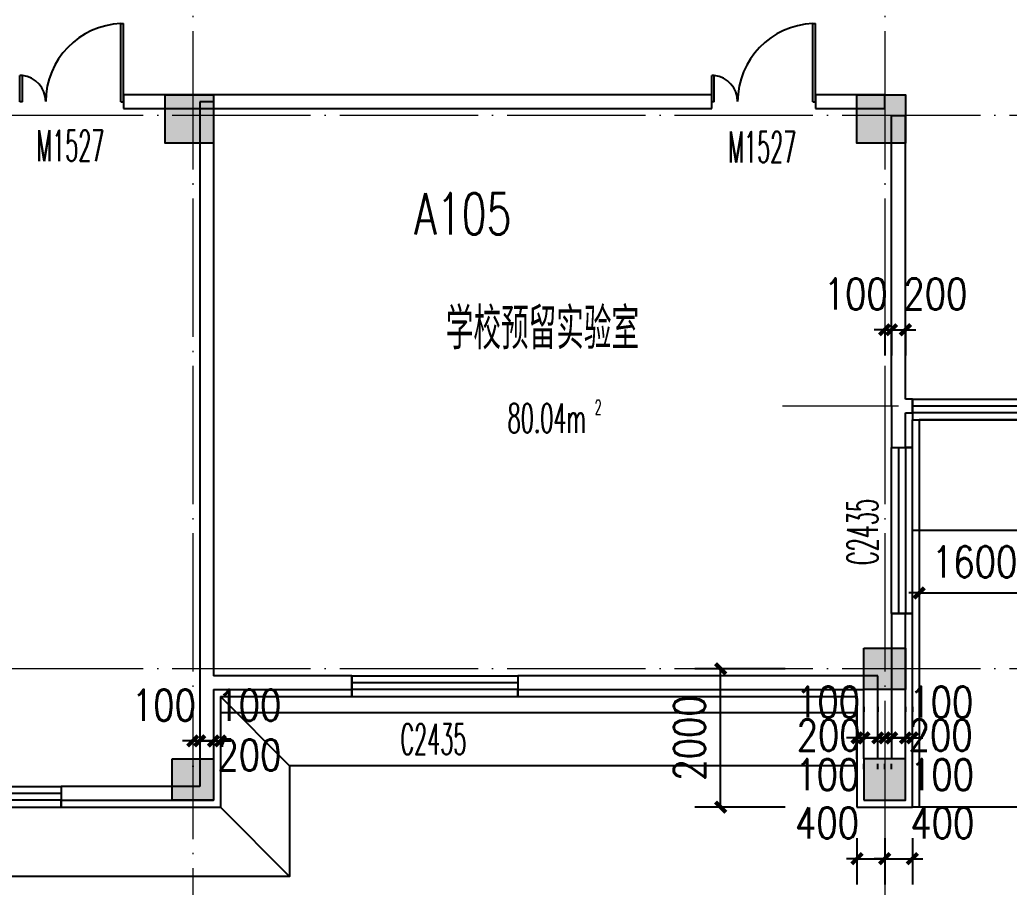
# Model space of a CAD drawing. Extents: x 1417642 to 3570900, y 124798 to 1191112.
# Drawn here: x 1464979 to 1479279, y 647376 to 659917 of the extents above; entities that cross this region are included whole.
import ezdxf

# ---------------------------------------------------------------- set-up
doc = ezdxf.new("R2010")
doc.units = 0
doc.header["$LTSCALE"] = 1000
doc.header["$MEASUREMENT"] = 0
doc.linetypes.add('DOTE', pattern=[2.4200000000000004, 2, -0.2, 0.02, -0.2])
doc.layers.get('0').update_dxf_attribs({"linetype": 'CONTINUOUS'})
doc.layers.get('Defpoints').update_dxf_attribs({"linetype": 'CONTINUOUS'})
for name, color, linetype in [('colu', 2, 'CONTINUOUS'), ('COLUMN', 9, 'CONTINUOUS'), ('DIM_SYMB', 3, 'CONTINUOUS'), ('DOTE', 1, 'DOTE'), ('PUB_DIM', 3, 'CONTINUOUS'), ('PUB_HATCH', 8, 'CONTINUOUS'), ('PUB_TEXT', 40, 'CONTINUOUS'), ('SPACE', 7, 'CONTINUOUS'), ('STAIR', 2, 'CONTINUOUS'), ('SURFACE', 6, 'CONTINUOUS'), ('tiaozheng', 20, 'CONTINUOUS'), ('WALL', 4, 'CONTINUOUS'), ('WINDOW', 2, 'CONTINUOUS'), ('WINDOW_TEXT', 7, 'CONTINUOUS'), ('屋面轮廓', 101, 'CONTINUOUS'), ('柱填充 @ 1', 8, 'CONTINUOUS'), ('立面造型', 40, 'CONTINUOUS')]:
    doc.layers.add(name, color=color, linetype=linetype)
doc.styles.add('_TCH_SPACE', font='ROMANS', dxfattribs={"width": 0.7, "height": 5, "bigfont": 'Z'})
doc.styles.add('_TCH_WINDOW', font='ROMANS.shx', dxfattribs={"width": 0.7, "height": 400, "bigfont": 'Z.shx'})
doc.styles.add('DIM_FONT', font='SIMPLEX.shx', dxfattribs={"width": 0.8})
doc.styles.add('Z', font='ROMANS', dxfattribs={"width": 0.7, "bigfont": 'Z'})
doc.dimstyles.new('DIMN150', dxfattribs={"dimscale": 1.5, "dimtxt": 300, "dimasz": 100, "dimexe": 250, "dimexo": 300, "dimgap": 150, "dimtad": 1, "dimdec": 0, "dimzin": 0, "dimdsep": 46, "dimtxsty": 'DIM_FONT', "dimblk": 'ARCHTICK', "dimcen": 0.09, "dimdle": 1.5, "dimclrt": 7, "dimazin": 2, "dimtfac": 1, "dimtdec": 0, "dimtix": 1, "dimtmove": 2, "dimatfit": 3, "dimldrblk": 'ARCHTICK', "dimfxl": 1, "dimtolj": 1, "dimtzin": 0, "dimarcsym": 0})

# ---------------------------------------------------------------- blocks, each defined once
blk = doc.blocks.new('1')
at = {"layer": '柱填充 @ 1', "ltscale": 1000}
for points in [[(1431297.919007673, 695333.6895076951), (1431997.919007673, 695333.6895076951), (1431997.919007673, 694633.6895076951), (1431297.919007673, 694633.6895076951)], [(1441297.919007675, 695333.6895077024), (1441997.919007675, 695333.6895077024), (1441997.919007675, 694633.6895077024), (1441297.919007675, 694633.6895077024)], [(1441397.91900768, 687333.6895076982), (1441997.91900768, 687333.6895076982), (1441997.91900768, 686733.6895076982), (1441397.91900768, 686733.6895076982)], [(1431397.919007682, 685733.6895076982), (1431997.919007682, 685733.6895076982), (1431997.919007682, 685133.6895076982), (1431397.919007682, 685133.6895076982)]]:
    blk.add_hatch(color=256, dxfattribs=at).paths.add_polyline_path(points)
at = {"layer": 'colu', "ltscale": 1000}
for points in [[(1431297.919007673, 695333.6895076951), (1431997.919007673, 695333.6895076951), (1431997.919007673, 694633.6895076951), (1431297.919007673, 694633.6895076951)], [(1441297.919007675, 695333.6895077024), (1441997.919007675, 695333.6895077024), (1441997.919007675, 694633.6895077024), (1441297.919007675, 694633.6895077024)], [(1441397.91900768, 687333.6895076982), (1441997.91900768, 687333.6895076982), (1441997.91900768, 686733.6895076982), (1441397.91900768, 686733.6895076982)], [(1431397.919007682, 685733.6895076982), (1431997.919007682, 685733.6895076982), (1431997.919007682, 685133.6895076982), (1431397.919007682, 685133.6895076982)]]:
    blk.add_lwpolyline(points, close=True, dxfattribs=at)
blk = doc.blocks.new('_ArchTick')
at = {"color": 0, "linetype": 'ByBlock', "const_width": 0.4}
blk.add_lwpolyline([(-0.5, -0.5), (0.5, 0.5)], dxfattribs=at)
blk = doc.blocks.new('*D3311')
at = {"layer": 'Defpoints', "color": 0}
for p in [(1477478.845907193, 649535.3051992524), (1477578.845907091, 649535.305199252), (1477578.845907091, 649535.3051992522)]:
    blk.add_point(p, dxfattribs=at)
at = {"layer": 'PUB_DIM', "color": 0, "lineweight": -2}
for p, q in [((1477578.845907091, 649985.305199252), (1477578.845907091, 649910.3051992522)), ((1477478.845907193, 649535.3051992522), (1477328.845907193, 649535.3051992522)), ((1477478.845907193, 649535.3051992522), (1477578.845907091, 649535.3051992522)), ((1477578.845907091, 649535.3051992522), (1477728.845907091, 649535.3051992522)), ((1477478.845907193, 649085.3051992524), (1477478.845907193, 649160.3051992522))]:
    blk.add_line(p, q, dxfattribs=at)
at = {"layer": 'PUB_DIM', "color": 0, "lineweight": -2, "xscale": 150, "yscale": 150, "zscale": 150}
blk.add_blockref('_ArchTick', (1477478.845907193, 649535.3051992522), dxfattribs=at)
at = {"layer": 'PUB_DIM', "color": 0, "lineweight": -2, "xscale": 150, "yscale": 150, "zscale": 150, "rotation": 180}
blk.add_blockref('_ArchTick', (1477578.845907091, 649535.3051992522), dxfattribs=at)
at = {"layer": 'PUB_DIM', "color": 7, "insert": (1478307.836657552, 649004.6311280006), "char_height": 450, "attachment_point": 5, "style": 'DIM_FONT'}
blk.add_mtext('\\A1;100', dxfattribs=at)
blk = doc.blocks.new('*D3312')
at = {"layer": 'Defpoints', "color": 0}
for p in [(1477578.845907091, 649535.305199252), (1477778.84590709, 649535.305199251), (1477778.84590709, 649535.3051992515)]:
    blk.add_point(p, dxfattribs=at)
at = {"layer": 'PUB_DIM', "color": 0, "lineweight": -2}
for p, q in [((1477778.84590709, 649985.305199251), (1477778.84590709, 649910.3051992515)), ((1477578.845907091, 649535.3051992515), (1477428.845907091, 649535.3051992515)), ((1477578.845907091, 649535.3051992515), (1477778.84590709, 649535.3051992515)), ((1477778.84590709, 649535.3051992515), (1477928.84590709, 649535.3051992515)), ((1477578.845907091, 649085.305199252), (1477578.845907091, 649160.3051992515))]:
    blk.add_line(p, q, dxfattribs=at)
at = {"layer": 'PUB_DIM', "color": 0, "lineweight": -2, "xscale": 150, "yscale": 150, "zscale": 150}
blk.add_blockref('_ArchTick', (1477578.845907091, 649535.3051992515), dxfattribs=at)
at = {"layer": 'PUB_DIM', "color": 0, "lineweight": -2, "xscale": 150, "yscale": 150, "zscale": 150, "rotation": 180}
blk.add_blockref('_ArchTick', (1477778.84590709, 649535.3051992515), dxfattribs=at)
at = {"layer": 'PUB_DIM', "color": 7, "insert": (1478287.917988969, 649575.105597828), "char_height": 450, "attachment_point": 5, "style": 'DIM_FONT'}
blk.add_mtext('\\A1;200', dxfattribs=at)
blk = doc.blocks.new('*D3313')
at = {"layer": 'Defpoints', "color": 0}
for p in [(1477778.84590709, 649535.305199251), (1477878.845907243, 649535.3051992506), (1477878.845907243, 649535.3051992508)]:
    blk.add_point(p, dxfattribs=at)
at = {"layer": 'PUB_DIM', "color": 0, "lineweight": -2}
for p, q in [((1477878.845907243, 649985.3051992506), (1477878.845907243, 649910.3051992508)), ((1477778.84590709, 649535.3051992508), (1477628.84590709, 649535.3051992508)), ((1477778.84590709, 649535.3051992508), (1477878.845907243, 649535.3051992508)), ((1477878.845907243, 649535.3051992508), (1478028.845907243, 649535.3051992508)), ((1477778.84590709, 649085.305199251), (1477778.84590709, 649160.3051992508))]:
    blk.add_line(p, q, dxfattribs=at)
at = {"layer": 'PUB_DIM', "color": 0, "lineweight": -2, "xscale": 150, "yscale": 150, "zscale": 150}
blk.add_blockref('_ArchTick', (1477778.84590709, 649535.3051992508), dxfattribs=at)
at = {"layer": 'PUB_DIM', "color": 0, "lineweight": -2, "xscale": 150, "yscale": 150, "zscale": 150, "rotation": 180}
blk.add_blockref('_ArchTick', (1477878.845907243, 649535.3051992508), dxfattribs=at)
at = {"layer": 'PUB_DIM', "color": 7, "insert": (1478296.595907243, 650052.8051992506), "char_height": 450, "attachment_point": 5, "style": 'DIM_FONT'}
blk.add_mtext('\\A1;100', dxfattribs=at)
blk = doc.blocks.new('*D3314')
at = {"layer": 'Defpoints', "color": 0}
for p in [(1477378.845907294, 649535.305199252), (1477478.845907193, 649535.3051992524), (1477478.845907193, 649535.3051992522)]:
    blk.add_point(p, dxfattribs=at)
at = {"layer": 'PUB_DIM', "color": 0, "lineweight": -2}
for p, q in [((1477378.845907294, 649985.305199252), (1477378.845907294, 649910.3051992522)), ((1477378.845907294, 649535.3051992522), (1477228.845907294, 649535.3051992522)), ((1477378.845907294, 649535.3051992522), (1477478.845907193, 649535.3051992522)), ((1477478.845907193, 649535.3051992522), (1477628.845907193, 649535.3051992522)), ((1477478.845907193, 649085.3051992524), (1477478.845907193, 649160.3051992522))]:
    blk.add_line(p, q, dxfattribs=at)
at = {"layer": 'PUB_DIM', "color": 0, "lineweight": -2, "xscale": 150, "yscale": 150, "zscale": 150}
blk.add_blockref('_ArchTick', (1477378.845907294, 649535.3051992522), dxfattribs=at)
at = {"layer": 'PUB_DIM', "color": 0, "lineweight": -2, "xscale": 150, "yscale": 150, "zscale": 150, "rotation": 180}
blk.add_blockref('_ArchTick', (1477478.845907193, 649535.3051992522), dxfattribs=at)
at = {"layer": 'PUB_DIM', "color": 7, "insert": (1476649.855156834, 649004.6311280006), "char_height": 450, "attachment_point": 5, "style": 'DIM_FONT'}
blk.add_mtext('\\A1;100', dxfattribs=at)
blk = doc.blocks.new('*D3315')
at = {"layer": 'Defpoints', "color": 0}
for p in [(1477178.845907296, 649535.305199251), (1477378.845907294, 649535.305199252), (1477378.845907294, 649535.3051992515)]:
    blk.add_point(p, dxfattribs=at)
at = {"layer": 'PUB_DIM', "color": 0, "lineweight": -2}
for p, q in [((1477178.845907296, 649985.305199251), (1477178.845907296, 649910.3051992515)), ((1477178.845907296, 649535.3051992515), (1477028.845907296, 649535.3051992515)), ((1477178.845907296, 649535.3051992515), (1477378.845907294, 649535.3051992515)), ((1477378.845907294, 649535.3051992515), (1477528.845907294, 649535.3051992515)), ((1477378.845907294, 649085.305199252), (1477378.845907294, 649160.3051992515))]:
    blk.add_line(p, q, dxfattribs=at)
at = {"layer": 'PUB_DIM', "color": 0, "lineweight": -2, "xscale": 150, "yscale": 150, "zscale": 150}
blk.add_blockref('_ArchTick', (1477178.845907296, 649535.3051992515), dxfattribs=at)
at = {"layer": 'PUB_DIM', "color": 0, "lineweight": -2, "xscale": 150, "yscale": 150, "zscale": 150, "rotation": 180}
blk.add_blockref('_ArchTick', (1477378.845907294, 649535.3051992515), dxfattribs=at)
at = {"layer": 'PUB_DIM', "color": 7, "insert": (1476669.773825416, 649575.105597828), "char_height": 450, "attachment_point": 5, "style": 'DIM_FONT'}
blk.add_mtext('\\A1;200', dxfattribs=at)
blk = doc.blocks.new('*D3316')
at = {"layer": 'Defpoints', "color": 0}
for p in [(1477078.845907142, 649535.3051992506), (1477178.845907296, 649535.305199251), (1477178.845907296, 649535.3051992508)]:
    blk.add_point(p, dxfattribs=at)
at = {"layer": 'PUB_DIM', "color": 0, "lineweight": -2}
for p, q in [((1477078.845907142, 649985.3051992506), (1477078.845907142, 649910.3051992508)), ((1477078.845907142, 649535.3051992508), (1476928.845907142, 649535.3051992508)), ((1477078.845907142, 649535.3051992508), (1477178.845907296, 649535.3051992508)), ((1477178.845907296, 649535.3051992508), (1477328.845907296, 649535.3051992508)), ((1477178.845907296, 649085.305199251), (1477178.845907296, 649160.3051992508))]:
    blk.add_line(p, q, dxfattribs=at)
at = {"layer": 'PUB_DIM', "color": 0, "lineweight": -2, "xscale": 150, "yscale": 150, "zscale": 150}
blk.add_blockref('_ArchTick', (1477078.845907142, 649535.3051992508), dxfattribs=at)
at = {"layer": 'PUB_DIM', "color": 0, "lineweight": -2, "xscale": 150, "yscale": 150, "zscale": 150, "rotation": 180}
blk.add_blockref('_ArchTick', (1477178.845907296, 649535.3051992508), dxfattribs=at)
at = {"layer": 'PUB_DIM', "color": 7, "insert": (1476661.095907142, 650052.8051992506), "char_height": 450, "attachment_point": 5, "style": 'DIM_FONT'}
blk.add_mtext('\\A1;100', dxfattribs=at)
blk = doc.blocks.new('*D3324')
at = {"layer": 'Defpoints', "color": 0}
for p in [(1467478.845907193, 649583.172907229), (1467578.845907215, 649583.172907228), (1467578.845907215, 649491.5605040474)]:
    blk.add_point(p, dxfattribs=at)
at = {"layer": 'PUB_DIM', "color": 0, "lineweight": -2}
for p, q in [((1467478.845907193, 649491.5605040474), (1467328.845907193, 649491.5605040474)), ((1467478.845907193, 649491.5605040474), (1467578.845907215, 649491.5605040474)), ((1467578.845907215, 649491.5605040474), (1467728.845907215, 649491.5605040474)), ((1467478.845907193, 649133.172907229), (1467478.845907193, 649116.5605040474)), ((1467578.845907215, 649133.172907228), (1467578.845907215, 649116.5605040474))]:
    blk.add_line(p, q, dxfattribs=at)
at = {"layer": 'PUB_DIM', "color": 0, "lineweight": -2, "xscale": 150, "yscale": 150, "zscale": 150}
blk.add_blockref('_ArchTick', (1467478.845907193, 649491.5605040474), dxfattribs=at)
at = {"layer": 'PUB_DIM', "color": 0, "lineweight": -2, "xscale": 150, "yscale": 150, "zscale": 150, "rotation": 180}
blk.add_blockref('_ArchTick', (1467578.845907215, 649491.5605040474), dxfattribs=at)
at = {"layer": 'PUB_DIM', "color": 7, "insert": (1467061.095907197, 650009.0605040523), "char_height": 450, "attachment_point": 5, "style": 'DIM_FONT'}
blk.add_mtext('\\A1;100', dxfattribs=at)
blk = doc.blocks.new('*D3325')
at = {"layer": 'Defpoints', "color": 0}
for p in [(1467578.845907215, 649583.172907228), (1467778.845907209, 649583.1729072259), (1467778.845907209, 649491.5605040458)]:
    blk.add_point(p, dxfattribs=at)
at = {"layer": 'PUB_DIM', "color": 0, "lineweight": -2}
for p, q in [((1467578.845907215, 649491.5605040458), (1467428.845907215, 649491.5605040458)), ((1467578.845907215, 649491.5605040458), (1467778.845907209, 649491.5605040458)), ((1467778.845907209, 649491.5605040458), (1467928.845907209, 649491.5605040458)), ((1467578.845907215, 649133.172907228), (1467578.845907215, 649116.5605040458)), ((1467778.845907209, 649133.1729072259), (1467778.845907209, 649116.5605040458))]:
    blk.add_line(p, q, dxfattribs=at)
at = {"layer": 'PUB_DIM', "color": 0, "lineweight": -2, "xscale": 150, "yscale": 150, "zscale": 150}
blk.add_blockref('_ArchTick', (1467578.845907215, 649491.5605040458), dxfattribs=at)
at = {"layer": 'PUB_DIM', "color": 0, "lineweight": -2, "xscale": 150, "yscale": 150, "zscale": 150, "rotation": 180}
blk.add_blockref('_ArchTick', (1467778.845907209, 649491.5605040458), dxfattribs=at)
at = {"layer": 'PUB_DIM', "color": 7, "insert": (1468298.029608111, 649288.7020049286), "char_height": 450, "attachment_point": 5, "style": 'DIM_FONT'}
blk.add_mtext('\\A1;200', dxfattribs=at)
blk = doc.blocks.new('*D3326')
at = {"layer": 'Defpoints', "color": 0}
for p in [(1467778.845907209, 649583.1729072259), (1467878.845907286, 649583.1729072249), (1467878.845907286, 649491.5605040442)]:
    blk.add_point(p, dxfattribs=at)
at = {"layer": 'PUB_DIM', "color": 0, "lineweight": -2}
for p, q in [((1467778.845907209, 649491.5605040442), (1467628.845907209, 649491.5605040442)), ((1467778.845907209, 649491.5605040442), (1467878.845907286, 649491.5605040442)), ((1467878.845907286, 649491.5605040442), (1468028.845907286, 649491.5605040442)), ((1467778.845907209, 649133.1729072259), (1467778.845907209, 649116.5605040442)), ((1467878.845907286, 649133.1729072249), (1467878.845907286, 649116.5605040442))]:
    blk.add_line(p, q, dxfattribs=at)
at = {"layer": 'PUB_DIM', "color": 0, "lineweight": -2, "xscale": 150, "yscale": 150, "zscale": 150}
blk.add_blockref('_ArchTick', (1467778.845907209, 649491.5605040442), dxfattribs=at)
at = {"layer": 'PUB_DIM', "color": 0, "lineweight": -2, "xscale": 150, "yscale": 150, "zscale": 150, "rotation": 180}
blk.add_blockref('_ArchTick', (1467878.845907286, 649491.5605040442), dxfattribs=at)
at = {"layer": 'PUB_DIM', "color": 7, "insert": (1468296.595907285, 650009.0605040393), "char_height": 450, "attachment_point": 5, "style": 'DIM_FONT'}
blk.add_mtext('\\A1;100', dxfattribs=at)
blk = doc.blocks.new('*D3330')
at = {"layer": 'Defpoints', "color": 0}
for p in [(1477978.845906935, 652531.0329780134), (1479578.845907096, 652531.0329780137), (1479578.845907096, 651630.1374428128)]:
    blk.add_point(p, dxfattribs=at)
at = {"layer": 'PUB_DIM', "color": 0, "lineweight": -2}
for p, q in [((1477978.845906935, 652081.0329780134), (1477978.845906935, 651255.1374428128)), ((1479578.845907096, 652081.0329780137), (1479578.845907096, 651255.1374428128)), ((1477978.845906935, 651630.1374428128), (1477828.845906935, 651630.1374428128)), ((1477978.845906935, 651630.1374428128), (1479578.845907096, 651630.1374428128)), ((1479578.845907096, 651630.1374428128), (1479728.845907096, 651630.1374428128))]:
    blk.add_line(p, q, dxfattribs=at)
at = {"layer": 'PUB_DIM', "color": 0, "lineweight": -2, "xscale": 150, "yscale": 150, "zscale": 150}
blk.add_blockref('_ArchTick', (1477978.845906935, 651630.1374428128), dxfattribs=at)
at = {"layer": 'PUB_DIM', "color": 0, "lineweight": -2, "xscale": 150, "yscale": 150, "zscale": 150, "rotation": 180}
blk.add_blockref('_ArchTick', (1479578.845907096, 651630.1374428128), dxfattribs=at)
at = {"layer": 'PUB_DIM', "color": 7, "insert": (1478778.845907015, 652080.1374428128), "char_height": 450, "attachment_point": 5, "style": 'DIM_FONT'}
blk.add_mtext('\\A1;1600', dxfattribs=at)
blk = doc.blocks.new('*D3332')
at = {"layer": 'Defpoints', "color": 0}
for p in [(1477478.845907193, 655913.543249974), (1477578.845907201, 655913.5432499736), (1477578.845907201, 655436.1767552586)]:
    blk.add_point(p, dxfattribs=at)
at = {"layer": 'PUB_DIM', "color": 0, "lineweight": -2}
for p, q in [((1477478.845907193, 655436.1767552586), (1477328.845907193, 655436.1767552586)), ((1477478.845907193, 655463.543249974), (1477478.845907193, 655061.1767552586)), ((1477478.845907193, 655436.1767552586), (1477578.845907201, 655436.1767552586)), ((1477578.845907201, 655463.5432499736), (1477578.845907201, 655061.1767552586)), ((1477578.845907201, 655436.1767552586), (1477728.845907201, 655436.1767552586))]:
    blk.add_line(p, q, dxfattribs=at)
at = {"layer": 'PUB_DIM', "color": 0, "lineweight": -2, "xscale": 150, "yscale": 150, "zscale": 150}
blk.add_blockref('_ArchTick', (1477478.845907193, 655436.1767552586), dxfattribs=at)
at = {"layer": 'PUB_DIM', "color": 0, "lineweight": -2, "xscale": 150, "yscale": 150, "zscale": 150, "rotation": 180}
blk.add_blockref('_ArchTick', (1477578.845907201, 655436.1767552586), dxfattribs=at)
at = {"layer": 'PUB_DIM', "color": 7, "insert": (1477061.095907193, 655953.6767552608), "char_height": 450, "attachment_point": 5, "style": 'DIM_FONT'}
blk.add_mtext('\\A1;100', dxfattribs=at)
blk = doc.blocks.new('*D3333')
at = {"layer": 'Defpoints', "color": 0}
for p in [(1477578.845907201, 655913.5432499736), (1477778.8459072, 655913.5432499726), (1477778.8459072, 655436.1767552579)]:
    blk.add_point(p, dxfattribs=at)
at = {"layer": 'PUB_DIM', "color": 0, "lineweight": -2}
for p, q in [((1477578.845907201, 655436.1767552579), (1477428.845907201, 655436.1767552579)), ((1477578.845907201, 655463.5432499736), (1477578.845907201, 655061.1767552579)), ((1477578.845907201, 655436.1767552579), (1477778.8459072, 655436.1767552579)), ((1477778.8459072, 655463.5432499726), (1477778.8459072, 655061.1767552579)), ((1477778.8459072, 655436.1767552579), (1477928.8459072, 655436.1767552579))]:
    blk.add_line(p, q, dxfattribs=at)
at = {"layer": 'PUB_DIM', "color": 0, "lineweight": -2, "xscale": 150, "yscale": 150, "zscale": 150}
blk.add_blockref('_ArchTick', (1477578.845907201, 655436.1767552579), dxfattribs=at)
at = {"layer": 'PUB_DIM', "color": 0, "lineweight": -2, "xscale": 150, "yscale": 150, "zscale": 150, "rotation": 180}
blk.add_blockref('_ArchTick', (1477778.8459072, 655436.1767552579), dxfattribs=at)
at = {"layer": 'PUB_DIM', "color": 7, "insert": (1478212.345907198, 655953.6767552554), "char_height": 450, "attachment_point": 5, "style": 'DIM_FONT'}
blk.add_mtext('\\A1;200', dxfattribs=at)
blk = doc.blocks.new('*D3594')
at = {"layer": 'Defpoints', "color": 0}
for p in [(1477078.845907207, 648533.2209380687), (1477478.845907207, 648533.220938071), (1477478.845907207, 647788.759946975)]:
    blk.add_point(p, dxfattribs=at)
at = {"layer": 'PUB_DIM', "color": 0, "lineweight": -2}
for p, q in [((1477078.845907207, 648083.2209380687), (1477078.845907207, 647413.759946975)), ((1477478.845907207, 648083.220938071), (1477478.845907207, 647413.759946975)), ((1477078.845907207, 647788.759946975), (1476928.845907207, 647788.759946975)), ((1477078.845907207, 647788.759946975), (1477478.845907207, 647788.759946975)), ((1477478.845907207, 647788.759946975), (1477628.845907207, 647788.759946975))]:
    blk.add_line(p, q, dxfattribs=at)
at = {"layer": 'PUB_DIM', "color": 0, "lineweight": -2, "xscale": 150, "yscale": 150, "zscale": 150}
blk.add_blockref('_ArchTick', (1477078.845907207, 647788.759946975), dxfattribs=at)
at = {"layer": 'PUB_DIM', "color": 0, "lineweight": -2, "xscale": 150, "yscale": 150, "zscale": 150, "rotation": 180}
blk.add_blockref('_ArchTick', (1477478.845907207, 647788.759946975), dxfattribs=at)
at = {"layer": 'PUB_DIM', "color": 7, "insert": (1476645.345907208, 648306.2599469713), "char_height": 450, "attachment_point": 5, "style": 'DIM_FONT'}
blk.add_mtext('\\A1;400', dxfattribs=at)
blk = doc.blocks.new('*D3595')
at = {"layer": 'Defpoints', "color": 0}
for p in [(1477478.845907207, 648533.220938071), (1477878.845907207, 648533.2209380734), (1477878.845907207, 647788.7599469774)]:
    blk.add_point(p, dxfattribs=at)
at = {"layer": 'PUB_DIM', "color": 0, "lineweight": -2}
for p, q in [((1477478.845907207, 648083.220938071), (1477478.845907207, 647413.7599469774)), ((1477878.845907207, 648083.2209380734), (1477878.845907207, 647413.7599469774)), ((1477478.845907207, 647788.7599469774), (1477328.845907207, 647788.7599469774)), ((1477478.845907207, 647788.7599469774), (1477878.845907207, 647788.7599469774)), ((1477878.845907207, 647788.7599469774), (1478028.845907207, 647788.7599469774))]:
    blk.add_line(p, q, dxfattribs=at)
at = {"layer": 'PUB_DIM', "color": 0, "lineweight": -2, "xscale": 150, "yscale": 150, "zscale": 150}
blk.add_blockref('_ArchTick', (1477478.845907207, 647788.7599469774), dxfattribs=at)
at = {"layer": 'PUB_DIM', "color": 0, "lineweight": -2, "xscale": 150, "yscale": 150, "zscale": 150, "rotation": 180}
blk.add_blockref('_ArchTick', (1477878.845907207, 647788.7599469774), dxfattribs=at)
at = {"layer": 'PUB_DIM', "color": 7, "insert": (1478312.345907211, 648306.2599469811), "char_height": 450, "attachment_point": 5, "style": 'DIM_FONT'}
blk.add_mtext('\\A1;400', dxfattribs=at)
blk = doc.blocks.new('*D3596')
at = {"layer": 'Defpoints', "color": 0}
for p in [(1475107.921092979, 650533.22093807), (1476491.575413952, 650533.22093807), (1476491.575413952, 648533.2209380685)]:
    blk.add_point(p, dxfattribs=at)
at = {"layer": 'PUB_DIM', "color": 0, "lineweight": -2}
for p, q in [((1476041.575413952, 650533.22093807), (1474732.921092979, 650533.22093807)), ((1475107.921092979, 648530.9709380685), (1475107.921092979, 650535.47093807)), ((1476041.575413952, 648533.2209380685), (1474732.921092979, 648533.2209380685))]:
    blk.add_line(p, q, dxfattribs=at)
at = {"layer": 'PUB_DIM', "color": 0, "lineweight": -2, "xscale": 150, "yscale": 150, "zscale": 150}
for p, rotation in [((1475107.921092979, 650533.22093807), 90), ((1475107.921092979, 648533.2209380685), 270)]:
    blk.add_blockref('_ArchTick', p, dxfattribs=dict(at, rotation=rotation))
at = {"layer": 'PUB_DIM', "color": 7, "insert": (1474657.921092978, 649533.2209380694), "char_height": 450, "attachment_point": 5, "rotation": 90, "style": 'DIM_FONT'}
blk.add_mtext('\\A1;2000', dxfattribs=at)
blk = doc.blocks.new('$DorLib2D$00000225')
at = {"color": 0}
for p, q in [((0.4750000000000032, -0.001447885298549778), (0.4750000000000032, 0.7521225008925327)), ((0.4750000000000032, 0.7521225008925327), (0.5000000000000036, 0.7521225008925363)), ((0.5000000000000036, -0.001447885298549778), (0.5000000000000036, 0.7521225008925363)), ((-0.4999999999999982, -3.552713678800501e-15), (-0.5, 0.252035990386009)), ((-0.4750000000000014, 0.252035990386009), (-0.5, 0.252035990386009)), ((-0.4749999999999996, -3.552713678800501e-15), (-0.4750000000000014, 0.252035990386009)), ((-0.4749999999999996, -3.552713678800501e-15), (-0.4999999999999947, -3.552713678800501e-15)), ((0.4750000000000032, -0.001447885298549778), (0.4999999999999929, -0.001447885298549778))]:
    blk.add_line(p, q, dxfattribs=at)
for centre, radius, start, end in [((0.5046168020419071, -0.001920809357812914), 0.7546247204382253, 92.24926861260724, 179.7237749158362), ((-0.5007908120542499, 0.002572563917482285), 0.2507930763238999, 359.7898704778746, 84.09743784757413)]:
    blk.add_arc(centre, radius, start, end, dxfattribs=at)
blk = doc.blocks.new('$TCHSYS$WIN2D')
for p, q in [((-0.5, 0.5), (0.5, 0.5)), ((-0.5, 0.5), (-0.4999999999999999, -0.5)), ((0.5, 0.5), (0.4999999999999998, -0.5)), ((0.5, 0.1666666666666666), (-0.5, 0.1666666666666666)), ((0.5, -0.1666666666666667), (-0.5, -0.1666666666666667)), ((-0.4999999999999999, -0.5), (0.5, -0.5))]:
    blk.add_line(p, q)
blk = doc.blocks.new('_FZH')
blk.add_lwpolyline([(-0.5, -0.5), (0.5, -0.5), (0.5, 0.5), (-0.5, 0.5)], close=True)
at = {"layer": 'PUB_HATCH'}
blk.add_solid([(-0.5, -0.5), (0.5, -0.5), (-0.5, 0.5), (0.5, 0.5)], dxfattribs=at)

msp = doc.modelspace()

# ---------------------------------------------------------------- linework, layer by layer
at = {"lineweight": 0, "elevation": -1.000000000000009e-08}
msp.add_lwpolyline([(1477178.845907193, 650833.22093807), (1477778.845907193, 650833.22093807), (1477778.845907193, 650233.22093807), (1477178.845907193, 650233.22093807)], close=True, dxfattribs=at)
at = {"layer": 'DIM_SYMB'}
msp.add_lwpolyline([(1483701.315118965, 653105.905866526, 0, 0, 0), (1478728.845907083, 653105.9058665135, 0, 0, 0), (1478728.845907093, 648983.2209381238, 120, 0, 0), (1478728.845907094, 648533.2209381238, 0, 0, 0)], format="xyseb", dxfattribs=at)
at = {"layer": 'DOTE', "lineweight": 0, "elevation": -1.000000000000009e-08}
for points in [[(1467478.845907193, 754133.2209380692), (1467478.845907193, 643548.7409107321)], [(1477478.845907193, 754133.2209380692), (1477478.845907193, 643548.7409107321)], [(1597442.330876227, 658533.22093807), (1431709.310884048, 658533.22093807)], [(1501879.232711769, 654333.22093807), (1476004.619184147, 654333.22093807)], [(1597442.330876227, 650533.22093807), (1431709.310884048, 650533.22093807)]]:
    msp.add_lwpolyline(points, dxfattribs=at)
at = {"layer": 'STAIR'}
for p, q in [((1477978.845907196, 654133.2209380674, -1.000000000000009e-08), (1477978.845906841, 648533.2209381683, -1.000000000000009e-08)), ((1483078.845907189, 654133.2209380665, -1.000000000000009e-08), (1477978.845907196, 654133.2209380674, -1.000000000000009e-08)), ((1483078.845907094, 652533.220937837, -1.000000000000009e-08), (1477878.845907096, 652533.220938167, -1.000000000000009e-08)), ((1479578.845907096, 648533.2209380734, -1.000000000000009e-08), (1477878.845907093, 648533.2209381743, -1.000000000000009e-08))]:
    msp.add_line(p, q, dxfattribs=at)
at = {"layer": 'SURFACE'}
for p, q in [((1477878.845907175, 653733.2209381347), (1477878.845907185, 654133.220938069)), ((1477878.845907175, 653733.2209381347), (1477778.845907193, 653733.2209381359)), ((1477878.845907154, 651333.2209381347), (1477778.845907166, 651333.2209381358)), ((1477878.845907142, 649233.2209349757), (1477878.845907154, 651333.2209381347)), ((1469778.846297302, 650133.2209380526), (1469778.846297302, 650233.2209380757)), ((1472178.84629715, 650133.2209380529), (1472178.84629715, 650233.2209380759)), ((1467878.845907286, 650133.2209380635), (1467878.845907286, 648533.2209380778)), ((1467878.845907286, 650133.2209380635), (1469778.846297302, 650133.2209380526)), ((1472178.84629715, 650133.2209380529), (1477078.845907296, 650133.2209380644)), ((1477078.845907142, 650133.2209349973, -1.000000000000009e-08), (1477078.845907142, 648533.2209349838, -1.000000000000009e-08)), ((1477078.845907296, 649233.2209349768), (1477078.845907296, 650133.2209380644)), ((1477878.845907142, 648533.2209349838, -1.000000000000009e-08), (1477878.845907142, 650133.2209350023, -1.000000000000009e-08)), ((1465578.845907288, 648533.2209380745), (1465578.845907288, 648633.2209380888)), ((1465578.845907288, 648533.2209380745), (1467878.845907286, 648533.2209380778)), ((1477078.845907142, 648533.2209349838, -1.000000000000009e-08), (1477878.845907142, 648533.2209349838, -1.000000000000009e-08))]:
    msp.add_line(p, q, dxfattribs=at)
at = {"layer": 'WALL'}
for p, q in [((1467478.845907193, 658833.2209380701), (1466478.845907135, 658833.2209380615)), ((1466478.845907135, 658833.2209380615), (1466478.845907135, 658633.2209380737)), ((1474978.845907135, 658833.2209380737), (1467478.845907193, 658833.2209380701)), ((1474978.845907135, 658633.2209380737), (1474978.845907135, 658833.2209380737)), ((1477478.845907193, 658833.2209380701), (1476478.845907135, 658833.2209380737)), ((1476478.845907135, 658833.2209380737), (1476478.845907135, 658633.2209380737)), ((1477478.845907193, 658633.2209380701), (1477478.845907193, 658833.2209380701)), ((1467578.845907221, 658733.2209380701), (1467578.845907221, 650333.2209380687)), ((1467778.845907221, 658733.2209380701), (1467578.845907221, 658733.2209380701)), ((1467778.845907221, 658733.2209380701), (1467778.845907232, 650433.2209380739)), ((1466478.845907135, 658633.2209380737), (1467478.845907193, 658633.2209380701)), ((1467478.845907193, 658633.2209380701), (1474978.845907135, 658633.2209380737)), ((1476478.845907135, 658633.2209380737), (1477478.845907193, 658633.2209380701)), ((1477578.845907193, 654333.22093807), (1477578.845907193, 658533.22093807)), ((1477578.845907193, 658533.22093807), (1477778.845907193, 658533.22093807)), ((1477778.845907215, 654433.220938069), (1477778.845907193, 658533.22093807)), ((1477878.845907135, 654433.2209380701), (1477778.845907215, 654433.220938069)), ((1477878.845907135, 654233.2209380697), (1477878.845907135, 654433.2209380701)), ((1477578.845907193, 654333.220938071), (1477578.845907171, 653733.2209381377)), ((1477778.845907198, 654233.220938069), (1477878.845907135, 654233.2209380697)), ((1477778.845907186, 653733.2209381358), (1477778.845907198, 654233.220938069)), ((1477578.845907171, 653733.2209381377), (1477778.845907186, 653733.2209381358)), ((1477778.845907159, 651333.2209381358), (1477578.845907147, 651333.2209381377)), ((1477578.845907147, 651333.2209381377), (1477578.845907142, 649233.2209349787)), ((1477778.845907142, 649233.2209349766), (1477778.845907159, 651333.2209381358)), ((1469778.846297302, 650433.2209380746), (1467778.845907232, 650433.2209380739)), ((1469778.846297302, 650233.2209380721), (1469778.846297302, 650433.2209380746)), ((1477378.84590729, 650433.220938075), (1472178.84629715, 650433.2209380749)), ((1472178.84629715, 650433.2209380749), (1472178.84629715, 650233.2209380723)), ((1477378.845907296, 649233.220934978), (1477378.84590729, 650433.220938075)), ((1467578.845907223, 650333.2209380687), (1467578.845907206, 648833.2209380887)), ((1467778.845907209, 650233.2209380755), (1467778.845907209, 648633.2209380893)), ((1467778.845907209, 650233.2209380755), (1469778.846297302, 650233.2209380721)), ((1472178.84629715, 650233.2209380723), (1477178.845907294, 650233.2209380764)), ((1477178.845907296, 649233.2209349773), (1477178.845907294, 650233.2209380764)), ((1467578.845907206, 648833.2209380887), (1465578.845907288, 648833.2209380864)), ((1465578.845907288, 648833.2209380864), (1465578.845907288, 648633.2209380924)), ((1465578.845907288, 648633.2209380924), (1467778.845907209, 648633.2209380893))]:
    msp.add_line(p, q, dxfattribs=at)
at = {"layer": '屋面轮廓'}
for p, q in [((1467878.845907241, 650133.2209380716, -1.000000000000009e-08), (1468878.845907241, 649133.2209380723, -1.000000000000009e-08)), ((1467878.845907242, 648533.2209382724, -1.000000000000009e-08), (1468878.845907242, 647533.2209382823, -1.000000000000009e-08))]:
    msp.add_line(p, q, dxfattribs=at)
at = {"layer": '屋面轮廓', "elevation": -1.000000000000009e-08}
msp.add_lwpolyline([(1477078.845907207, 649133.2209380702), (1468878.845907241, 649133.2209380723), (1468878.845907242, 647533.2209382823), (1438478.845907189, 647533.2209379827), (1438478.845907361, 658933.2209380829), (1439478.845907186, 658933.2209380487)], dxfattribs=at)
at = {"layer": '立面造型'}
msp.add_line((1477078.845907406, 649898.596986751, -1.000000000000009e-08), (1467878.845907356, 649898.5969867494, -1.000000000000009e-08), dxfattribs=at)

# ---------------------------------------------------------------- block references
at = {"layer": 'COLUMN', "lineweight": 0, "xscale": 600, "yscale": 600, "zscale": 600}
msp.add_blockref('_FZH', (1477478.845908431, 648933.2209380758, -1.000000000000009e-08), dxfattribs=at)
at = {"layer": 'tiaozheng', "color": 2}
msp.add_blockref('1', (35780.92689951463, -36500.46856960817, -1.000000000000009e-08), dxfattribs=at)
at = {"layer": 'WINDOW', "lineweight": 0}
ref = msp.add_blockref('$DorLib2D$00000225', (1465728.845907137, 658733.2209380701), dxfattribs=dict(at, xscale=1500, yscale=1500, zscale=1500))
ref.add_attrib('A', 'M1527', (1465219.595907137, 657874.3201332067), dxfattribs={"layer": 'WINDOW_TEXT', "lineweight": 0, "height": 446.25, "style": '_TCH_WINDOW', "width": 0.4941176470588236})
ref = msp.add_blockref('$DorLib2D$00000225', (1475728.845907137, 658733.2209380701), dxfattribs=dict(at, xscale=1500, yscale=1500, zscale=1500))
ref.add_attrib('A', 'M1527', (1475219.595907137, 657853.65412092), dxfattribs={"layer": 'WINDOW_TEXT', "lineweight": 0, "height": 446.25, "style": '_TCH_WINDOW', "width": 0.4941176470588236})
at = {"layer": 'WINDOW'}
ref = msp.add_blockref('$TCHSYS$WIN2D', (1481528.845907192, 654283.22093807), dxfattribs=dict(at, xscale=7300, yscale=300, zscale=7300))
ref.add_attrib('A', 'C7345', (1480981.979239581, 654607.3012271086), dxfattribs={"layer": 'WINDOW_TEXT', "height": 446.25, "style": '_TCH_WINDOW', "width": 0.4941176470588236})
at = {"layer": 'WINDOW', "color": 2}
ref = msp.add_blockref('$TCHSYS$WIN2D', (1477728.845907175, 652533.2209380774), dxfattribs=dict(at, xscale=2400, yscale=300, zscale=2400, rotation=89.99999999943238))
ref.add_attrib('A', 'C2435', (1477380.734500426, 652034.4709380749), dxfattribs={"layer": 'WINDOW_TEXT', "color": 2, "height": 446.25, "rotation": 89.99999999943238, "style": '_TCH_WINDOW', "width": 0.4941176470588236})
ref = msp.add_blockref('$TCHSYS$WIN2D', (1470978.846297258, 650283.220938069), dxfattribs=dict(at, xscale=2400, yscale=300, zscale=2400, rotation=6.253224948086747e-12))
ref.add_attrib('A', 'C2435', (1470480.096297259, 649294.2931241889), dxfattribs={"layer": 'WINDOW_TEXT', "color": 2, "height": 446.25, "style": '_TCH_WINDOW', "width": 0.4941176470588236})
ref = msp.add_blockref('$TCHSYS$WIN2D', (1464378.84590728, 648683.2209380867), dxfattribs=dict(at, xscale=2400, yscale=300, zscale=2400, rotation=359.9999999999994))
ref.add_attrib('A', 'C2435', (1463880.095907279, 647696.5888010964), dxfattribs={"layer": 'WINDOW_TEXT', "color": 2, "height": 446.25, "style": '_TCH_WINDOW', "width": 0.4941176470588236})

# ---------------------------------------------------------------- texts
at = {"layer": 'PUB_TEXT', "color": 1, "lineweight": 60, "style": 'Z', "width": 0.7}
msp.add_text('A105', height=600, dxfattribs=at).set_placement((1470680.887333578, 656811.4808023114))
at = {"layer": 'PUB_TEXT', "style": 'Z', "width": 0.7}
msp.add_text('学校预留实验室', height=600, dxfattribs=at).set_placement((1471136.298153568, 655152.9699238099, -1.000000000000009e-08))
at = {"layer": 'SPACE', "style": '_TCH_SPACE', "width": 0.5249999999999999}
for s, height, p in [('2', 210, (1473289.778822672, 654210.2345595572, -1.000000000000009e-08)), ('80.04m', 420.0000000000001, (1472029.778822672, 653947.7345595572, -1.000000000000009e-08))]:
    msp.add_text(s, height=height, dxfattribs=at).set_placement(p)

# ---------------------------------------------------------------- dimensions: what is measured, and where the dimension line sits
at = {"layer": 'PUB_DIM'}
for base, p1, p2, angle, picture, middle in [((1477578.845907201, 655436.1767552586), (1477478.845907193, 655913.543249974), (1477578.845907201, 655913.5432499736), 359.9999999997332, '*D3332', (1477061.095907193, 655953.6767552608)), ((1477778.8459072, 655436.1767552579), (1477578.845907201, 655913.5432499736), (1477778.8459072, 655913.5432499726), 359.9999999997332, '*D3333', (1478212.345907198, 655953.6767552554)), ((1467578.845907215, 649491.5605040474), (1467478.845907193, 649583.172907229), (1467578.845907215, 649583.172907228), 359.9999999993997, '*D3324', (1467061.095907197, 650009.0605040523)), ((1467878.845907286, 649491.5605040442), (1467778.845907209, 649583.1729072259), (1467878.845907286, 649583.1729072249), 359.9999999993997, '*D3326', (1468296.595907285, 650009.0605040393)), ((1477178.845907296, 649535.3051992508), (1477078.845907142, 649535.3051992506), (1477178.845907296, 649535.305199251), 2.668042640423873e-10, '*D3316', (1476661.095907142, 650052.8051992506)), ((1477878.845907243, 649535.3051992508), (1477778.84590709, 649535.305199251), (1477878.845907243, 649535.3051992506), 359.9999999997332, '*D3313', (1478296.595907243, 650052.8051992506)), ((1477478.845907193, 649535.3051992522), (1477378.845907294, 649535.305199252), (1477478.845907193, 649535.3051992524), 2.6680426472322477e-10, '*D3314', (1476649.855156834, 649004.6311280006)), ((1477378.845907294, 649535.3051992515), (1477178.845907296, 649535.305199251), (1477378.845907294, 649535.305199252), 2.668042644564185e-10, '*D3315', (1476669.773825416, 649575.105597828)), ((1477578.845907091, 649535.3051992522), (1477478.845907193, 649535.3051992524), (1477578.845907091, 649535.305199252), 359.9999999997332, '*D3311', (1478307.836657552, 649004.6311280006)), ((1477778.84590709, 649535.3051992515), (1477578.845907091, 649535.305199252), (1477778.84590709, 649535.305199251), 359.9999999997332, '*D3312', (1478287.917988969, 649575.105597828)), ((1467778.845907209, 649491.5605040458), (1467578.845907215, 649583.172907228), (1467778.845907209, 649583.1729072259), 359.9999999993997, '*D3325', (1468298.029608111, 649288.7020049286)), ((1477478.845907207, 647788.759946975), (1477078.845907207, 648533.2209380687), (1477478.845907207, 648533.220938071), 3.335053305670289e-10, '*D3594', (1476645.345907208, 648306.2599469713)), ((1477878.845907207, 647788.7599469774), (1477478.845907207, 648533.220938071), (1477878.845907207, 648533.2209380734), 3.335053305670289e-10, '*D3595', (1478312.345907211, 648306.2599469811))]:
    dim = msp.add_linear_dim(base=base, p1=p1, p2=p2, angle=angle, dimstyle='DIMN150', dxfattribs=at)
    dim.commit()
    dim.dimension.update_dxf_attribs({"geometry": picture, "text_midpoint": middle, "dimtype": 129})
for p1, p2, distance, picture, middle in [((1477978.845906935, 652531.0329780134), (1479578.845907096, 652531.0329780137), -900.8955352009507, '*D3330', (1478778.845907015, 652080.1374428128)), ((1476491.575413952, 648533.2209380685), (1476491.575413952, 650533.22093807), 1383.6543209732044, '*D3596', (1474657.921092978, 649533.2209380694))]:
    dim = msp.add_aligned_dim(p1=p1, p2=p2, distance=distance, dimstyle='DIMN150', dxfattribs=at)
    dim.commit()
    dim.dimension.update_dxf_attribs({"geometry": picture, "text_midpoint": middle})

doc.saveas('drawing.dxf')
